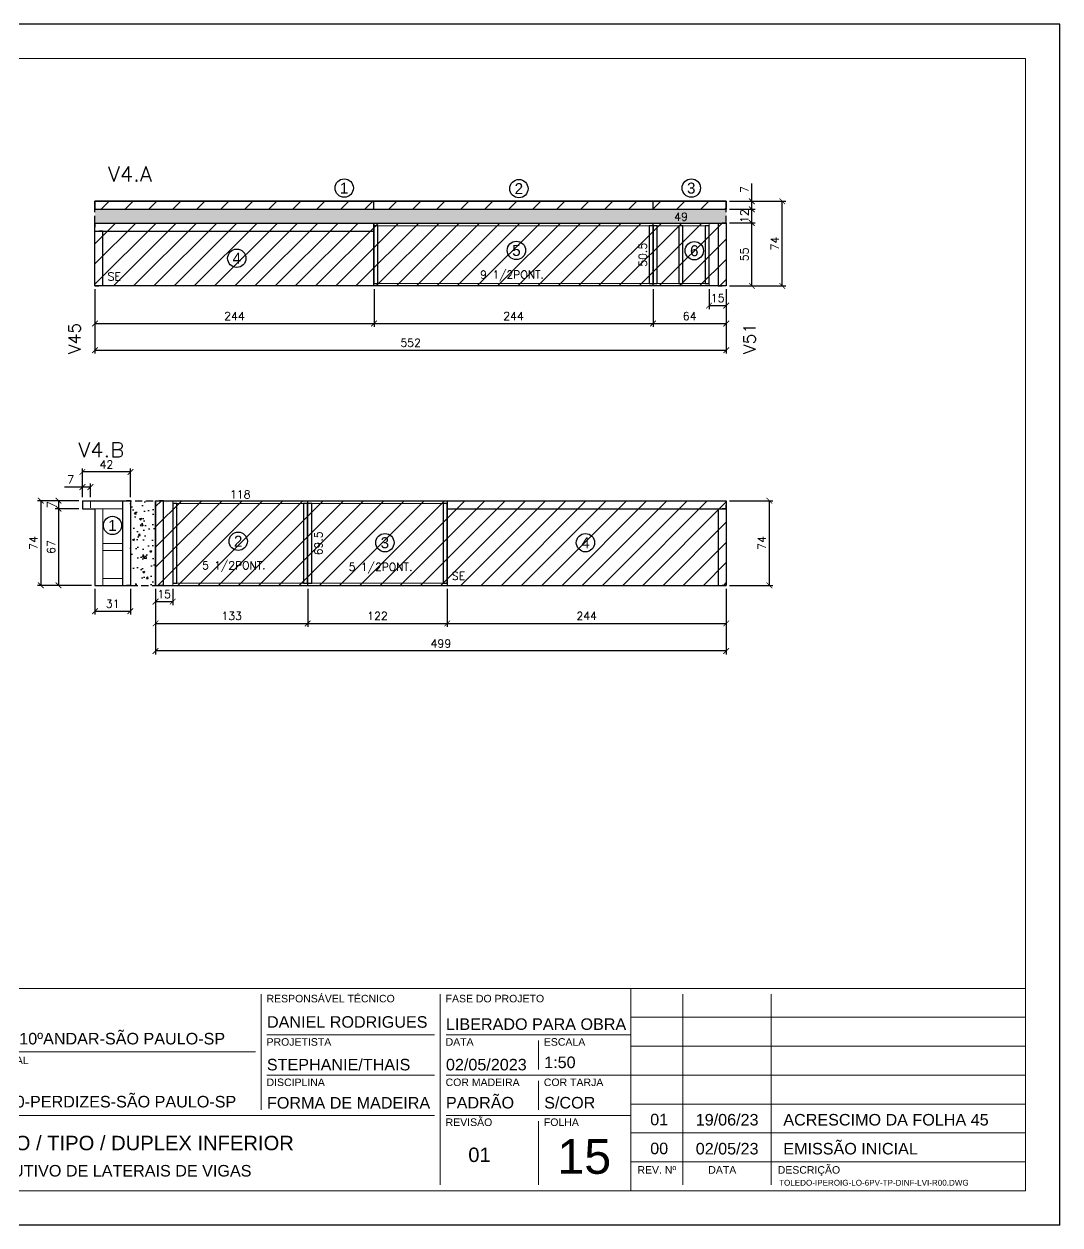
# Model space of a CAD drawing. Extents: x -23436 to 4767, y -4638 to 9755.
# Drawn here: x -15342 to -14436, y 5232 to 6282 of the extents above; entities that cross this region are included whole.
import ezdxf
from ezdxf.enums import TextEntityAlignment as Align

# ---------------------------------------------------------------- set-up
doc = ezdxf.new("R2010")
doc.units = 0
doc.header["$PDMODE"] = 2
doc.header["$PDSIZE"] = 10
doc.linetypes.add('HIDDEN', pattern=[9.525, 6.35, -3.175])
doc.layers.get('0').update_dxf_attribs({"lineweight": 13})
doc.layers.get('Defpoints').update_dxf_attribs({"lineweight": 13})
for name, color, linetype in [('Concreto', 250, 'HIDDEN'), ('Cota', 4, 'Continuous'), ('Cota Sarrafo', 180, 'Continuous'), ('MB Logo', 255, 'Continuous'), ('Painéis', 200, 'Continuous'), ('Reaproveitamento', 251, 'Continuous'), ('Romaneio', 10, 'Continuous'), ('Sarr 3.5x7', 81, 'Continuous'), ('Texto Qtd Sarr', 242, 'Continuous')]:
    doc.layers.add(name, color=color, linetype=linetype)
for name, color, linetype, lineweight in [('FOLHA MB', 7, 'Continuous', 13), ('N° Folha', 5, 'Continuous', 13), ('Sarr 2.2x7', 40, 'Continuous', 9), ('Texto Seção', 7, 'Continuous', 15)]:
    doc.layers.add(name, color=color, linetype=linetype, lineweight=lineweight)
doc.layers.add('Laje_Perimetro', color=7, linetype='Continuous', plot=False)
doc.styles.add('ARIAL', font='arial.ttf', dxfattribs={"oblique": 15, "height": 25})
doc.styles.add('MB_C01', font='arial.ttf', dxfattribs={"height": 1.3})
doc.styles.add('MB_C02', font='arial.ttf', dxfattribs={"height": 2})
doc.styles.add('MB_C03', font='arial.ttf', dxfattribs={"height": 2.5})
doc.styles.add('MB_C04', font='arial.ttf', dxfattribs={"height": 6})
doc.styles.add('REGUA-120', font='ROMANS.shx', dxfattribs={"height": 15})
doc.styles.add('ROMANS', font='romans.shx')
doc.dimstyles.new('Cota Paínel', dxfattribs={"dimtxt": 7, "dimasz": 5, "dimexe": 3, "dimexo": 3, "dimgap": 3, "dimtad": 1, "dimdec": 1, "dimzin": 12, "dimdsep": 46, "dimtxsty": 'ROMANS', "dimblk": 'ARCHTICK', "dimcen": 0, "dimclrd": 4, "dimclre": 4, "dimclrt": 1, "dimadec": 1, "dimazin": 3, "dimtfac": 1, "dimtdec": 1, "dimtmove": 0, "dimatfit": 3, "dimldrblk": 'OBLIQUE', "dimfxl": 1, "dimtolj": 1, "dimtzin": 12, "dimarcsym": 0})
doc.dimstyles.new('Cota Sarrafo Paínel', dxfattribs={"dimtxt": 7, "dimasz": 5, "dimexe": 1.25, "dimexo": 2.5, "dimgap": 2, "dimtad": 1, "dimdec": 1, "dimdsep": 46, "dimtxsty": 'ROMANS', "dimblk": 'OBLIQUE', "dimcen": 10, "dimdle": 1, "dimse1": 1, "dimse2": 1, "dimsd1": 1, "dimsd2": 1, "dimclrd": 256, "dimclre": 256, "dimclrt": 1, "dimadec": 0, "dimazin": 0, "dimtfac": 1, "dimtdec": 1, "dimtmove": 0, "dimatfit": 3, "dimldrblk": 'OBLIQUE', "dimfxl": 1, "dimlwd": -1, "dimlwe": -1, "dimarcsym": 0})
pattern_1 = [(50, (0, 2300), (17.931505, -1.568803), [1.875, -20.625]), (355, (0, 2300), (-3.468783, 18.804803), [1.5, -16.5]), (100.45144, (1.494, 2299.87), (14.462721, 17.236), [1.593505, -17.528553]), (46.1842, (0, 2305), (26.681033, -4.137982), [2.8125, -30.9375]), (96.63564, (2.223, 2304.655), (23.36655, 24.352965), [2.39026, -26.292844]), (351.18416, (0, 2305), (23.36655, 24.352965), [2.25, -24.75]), (21, (2.5, 2303.75), (14.922676, -10.065472), [1.875, -20.625]), (326, (2.5, 2303.75), (6.082883, 18.128751), [1.5, -16.5]), (71.45144, (3.744, 2302.911), (21.00556, 8.063279), [1.593505, -17.528553]), (37.5, (0, 2300), (0.3039964, 8.3223463), [0, -16.3, 0, -16.75, 0, -16.5625]), (7.5, (0, 2300), (6.5767384, 9.860293), [0, -9.55, 0, -15.925, 0, -6.3125]), (327.5, (-5.575, 2300), (13.345561, -0.5638718), [0, -6.25, 0, -19.5, 0, -25.875]), (317.5, (-8.075, 2300), (14.579654, 2.5026246), [0, -8.125, 0, -12.95, 0, -18.375])]
pattern_2 = [(45, (3170.02, 4600), (-8.838835, 8.838835), [])]

# ---------------------------------------------------------------- blocks, each defined once
blk = doc.blocks.new('A$C169d8357')
at = {"layer": 'FOLHA MB', "color": 1}
for p, q in [((1109.8, 356.7), (70, 356.7)), ((786.6, 351.7), (786.6, 250.7)), ((943.1, 351.7), (943.1, 185)), ((1109.8, 356.7), (1109.8, 179.9)), ((1455, 356.7), (1109.8, 356.7)), ((1155.3, 185), (1155.3, 351.7)), ((1232.6, 351.7), (1232.6, 185)), ((1455, 331.5), (1109.8, 331.5)), ((938.1, 316.3), (791.6, 316.3)), ((1109.8, 316.3), (948.2, 316.3)), ((1029, 311.3), (1029, 286)), ((1455, 306.2), (1109.8, 306.2)), ((781.5, 301.2), (450.7, 301.2)), ((938.1, 281), (791.6, 281)), ((1109.8, 281), (948.2, 281)), ((1029, 275.9), (1029, 250.7)), ((1455, 281), (1109.8, 281)), ((1455, 255.7), (1109.8, 255.7)), ((938.1, 245.6), (450.7, 245.6)), ((1109.8, 245.6), (948.2, 245.6)), ((1029, 240.6), (1029, 185)), ((1455, 230.4), (1109.8, 230.4)), ((1455, 205.2), (1109.8, 205.2))]:
    blk.add_line(p, q, dxfattribs=at)
for points in [[(0, 1199.9), (0, 149.9), (1485, 149.9), (1485, 1199.9)], [(70, 1169.9), (70, 179.9), (1455, 179.9), (1455, 1169.9)]]:
    blk.add_lwpolyline(points, close=True, dxfattribs=at)
at = {"layer": 'FOLHA MB', "color": 6}
for s, height, style, p in [('RESPONSÁVEL TÉCNICO', 6.566, 'MB_C01', (791.2, 344.6)), ('FASE DO PROJETO', 6.566, 'MB_C01', (947.8, 344.6)), ('R. HUNGRIA,620-10ºANDAR-SÃO PAULO-SP', 10.102, 'MB_C02', (459.7, 307.8)), ('PROJETISTA', 6.57, 'MB_C01', (791.2, 306.7)), ('DATA', 6.57, 'MB_C01', (947.8, 306.7)), ('ESCALA', 6.57, 'MB_C01', (1033.7, 306.7)), ('EMPREENDIMENTO E LOCAL', 6.566, 'MB_C01', (454.3, 290.6)), ('DISCIPLINA', 6.57, 'MB_C01', (791.2, 271.4)), ('COR MADEIRA', 6.566, 'MB_C01', (947.8, 271.4)), ('COR TARJA', 6.57, 'MB_C01', (1033.7, 271.4)), ('RUA IPEROIG,180-PERDIZES-SÃO PAULO-SP', 10.102, 'MB_C02', (459.7, 252.7)), ('REVISÃO', 6.57, 'MB_C01', (947.8, 236.5)), ('FOLHA', 6.57, 'MB_C01', (1033.7, 236.5)), ('PROJETO EXECUTIVO DE LATERAIS DE VIGAS', 10.102, 'MB_C02', (459.7, 192.3))]:
    blk.add_text(s, height=height, dxfattribs=dict(at, style=style)).set_placement(p)
at = {"layer": 'FOLHA MB', "color": 5}
for s, height, style, p in [('DANIEL RODRIGUES', 10.102, 'MB_C02', (791.6, 322.4)), ('LIBERADO PARA OBRA', 10.102, 'MB_C02', (948.1, 320.5)), ('STEPHANIE/THAIS', 10.102, 'MB_C02', (791.5, 285.1)), ('02/05/2023', 10.1, 'MB_C02', (948.1, 285.1)), ('1:50', 10.1, 'MB_C02', (1034, 287.1)), ('PADRÃO', 10.1, 'MB_C02', (948.1, 251.8)), ('FORMA DE MADEIRA', 10.102, 'MB_C02', (791.6, 251.7)), ('S/COR', 10.1, 'MB_C02', (1034, 251.8)), ('01', 10.1, 'MB_C02', (1126.7, 237.1)), ('19/06/23', 10.1, 'MB_C02', (1166.5, 236.9)), ('ACRESCIMO DA FOLHA 45', 10.102, 'MB_C02', (1243.1, 236.9)), ('6º PAVIMENTO / TIPO / DUPLEX INFERIOR', 12.628, 'MB_C03', (459.7, 215.3)), ('00', 10.1, 'MB_C02', (1126.7, 211.8)), ('02/05/23', 10.1, 'MB_C02', (1166.5, 211.6)), ('EMISSÃO INICIAL', 10.102, 'MB_C02', (1243.1, 211.6)), ('01', 12.63, 'MB_C03', (967.6, 205))]:
    blk.add_text(s, height=height, dxfattribs=dict(at, style=style)).set_placement(p)
at = {"layer": 'FOLHA MB', "color": 6, "style": 'MB_C01'}
for s, p in [('REV. Nº', (1132.5, 198.1)), ('DATA', (1189.7, 198.1)), ('DESCRIÇÃO', (1265.5, 198.1))]:
    blk.add_text(s, height=6.57, dxfattribs=at).set_placement(p, align=Align.MIDDLE_CENTER)
at = {"layer": 'FOLHA MB', "insert": (1239.4, 189.4), "char_height": 5.051, "width": 210.818, "attachment_point": 1, "style": 'MB_C04'}
blk.add_mtext('TOLEDO-IPEROIG-LO-6PV-TP-DINF-LVI-R00.DWG', dxfattribs=at)
blk = doc.blocks.new('_ArchTick')
at = {"color": 0, "linetype": 'ByBlock', "const_width": 0.15}
blk.add_lwpolyline([(-0.5, -0.5), (0.5, 0.5)], dxfattribs=at)
blk = doc.blocks.new('*D295')
at = {"layer": 'Cota', "color": 4, "lineweight": -2, "transparency": 16777216}
for p, q in [((-14705.8, 6127.3), (-14705.8, 6142.9)), ((-14725.2, 6127.3), (-14702.8, 6127.3)), ((-14705.8, 6120.3), (-14705.8, 6127.3)), ((-14725.2, 6120.3), (-14702.8, 6120.3))]:
    blk.add_line(p, q, dxfattribs=at)
at = {"layer": 'Defpoints', "color": 0, "transparency": 16777216}
for p in [(-14728.2, 6127.3), (-14705.8, 6127.3), (-14728.2, 6120.3)]:
    blk.add_point(p, dxfattribs=at)
at = {"layer": 'Cota', "color": 4, "lineweight": -2, "transparency": 16777216, "xscale": 5, "yscale": 5, "zscale": 5}
for p, rotation in [((-14705.8, 6127.3), 90), ((-14705.8, 6120.3), 270)]:
    blk.add_blockref('_ArchTick', p, dxfattribs=dict(at, rotation=rotation))
at = {"layer": 'Cota', "color": 1, "transparency": 16777216, "insert": (-14712.3, 6137.6), "char_height": 7, "attachment_point": 5, "rotation": 90, "style": 'ROMANS'}
blk.add_mtext('\\A1;7', dxfattribs=at)
blk = doc.blocks.new('_OBLIQUE')
at = {"color": 0, "linetype": 'ByBlock', "lineweight": -2}
for p, q in [((0, 0), (-1, 0)), ((-0.5, -0.5), (0.5, 0.5))]:
    blk.add_line(p, q, dxfattribs=at)
blk = doc.blocks.new('*D296')
at = {"layer": 'Cota', "color": 4, "lineweight": -2, "transparency": 16777216}
for p, q in [((-14725.2, 6120.3), (-14702.8, 6120.3)), ((-14705.8, 6108.3), (-14705.8, 6120.3)), ((-14725.2, 6108.3), (-14702.8, 6108.3))]:
    blk.add_line(p, q, dxfattribs=at)
at = {"layer": 'Defpoints', "color": 0, "transparency": 16777216}
for p in [(-14728.2, 6120.3), (-14705.8, 6120.3), (-14728.2, 6108.3)]:
    blk.add_point(p, dxfattribs=at)
at = {"layer": 'Cota', "color": 4, "lineweight": -2, "transparency": 16777216, "xscale": 5, "yscale": 5, "zscale": 5}
for p, rotation in [((-14705.8, 6120.3), 90), ((-14705.8, 6108.3), 270)]:
    blk.add_blockref('_ArchTick', p, dxfattribs=dict(at, rotation=rotation))
at = {"layer": 'Cota', "color": 1, "transparency": 16777216, "insert": (-14712.3, 6114.3), "char_height": 7, "attachment_point": 5, "rotation": 90, "style": 'ROMANS'}
blk.add_mtext('\\A1;12', dxfattribs=at)
blk = doc.blocks.new('*D297')
at = {"layer": 'Cota', "color": 4, "lineweight": -2, "transparency": 16777216}
for p, q in [((-14725.2, 6108.3), (-14702.8, 6108.3)), ((-14705.8, 6053.3), (-14705.8, 6108.3)), ((-14725.2, 6053.3), (-14702.8, 6053.3))]:
    blk.add_line(p, q, dxfattribs=at)
at = {"layer": 'Defpoints', "color": 0, "transparency": 16777216}
for p in [(-14728.2, 6108.3), (-14705.8, 6108.3), (-14728.2, 6053.3)]:
    blk.add_point(p, dxfattribs=at)
at = {"layer": 'Cota', "color": 4, "lineweight": -2, "transparency": 16777216, "xscale": 5, "yscale": 5, "zscale": 5}
for p, rotation in [((-14705.8, 6108.3), 90), ((-14705.8, 6053.3), 270)]:
    blk.add_blockref('_ArchTick', p, dxfattribs=dict(at, rotation=rotation))
at = {"layer": 'Cota', "color": 1, "transparency": 16777216, "insert": (-14712.3, 6080.8), "char_height": 7, "attachment_point": 5, "rotation": 90, "style": 'ROMANS'}
blk.add_mtext('\\A1;55', dxfattribs=at)
blk = doc.blocks.new('*D298')
at = {"layer": 'Cota', "color": 4, "lineweight": -2, "transparency": 16777216}
for p, q in [((-14725.2, 6127.3), (-14676.2, 6127.3)), ((-14679.2, 6053.3), (-14679.2, 6127.3)), ((-14725.2, 6053.3), (-14676.2, 6053.3))]:
    blk.add_line(p, q, dxfattribs=at)
at = {"layer": 'Defpoints', "color": 0, "transparency": 16777216}
for p in [(-14728.2, 6127.3), (-14679.2, 6127.3), (-14728.2, 6053.3)]:
    blk.add_point(p, dxfattribs=at)
at = {"layer": 'Cota', "color": 4, "lineweight": -2, "transparency": 16777216, "xscale": 5, "yscale": 5, "zscale": 5}
for p, rotation in [((-14679.2, 6127.3), 90), ((-14679.2, 6053.3), 270)]:
    blk.add_blockref('_ArchTick', p, dxfattribs=dict(at, rotation=rotation))
at = {"layer": 'Cota', "color": 1, "transparency": 16777216, "insert": (-14685.7, 6090.3), "char_height": 7, "attachment_point": 5, "rotation": 90, "style": 'ROMANS'}
blk.add_mtext('\\A1;74', dxfattribs=at)
blk = doc.blocks.new('*D299')
at = {"layer": 'Cota', "color": 4, "lineweight": -2, "transparency": 16777216}
for p, q in [((-15280.2, 6050.3), (-15280.2, 6017.4)), ((-15036.2, 6050.3), (-15036.2, 6017.4)), ((-15280.2, 6020.4), (-15036.2, 6020.4))]:
    blk.add_line(p, q, dxfattribs=at)
at = {"layer": 'Defpoints', "color": 0, "transparency": 16777216}
for p in [(-15280.2, 6053.3), (-15036.2, 6053.3), (-15036.2, 6020.4)]:
    blk.add_point(p, dxfattribs=at)
at = {"layer": 'Cota', "color": 4, "lineweight": -2, "transparency": 16777216, "xscale": 5, "yscale": 5, "zscale": 5, "rotation": 180}
blk.add_blockref('_ArchTick', (-15280.2, 6020.4), dxfattribs=at)
at = {"layer": 'Cota', "color": 4, "lineweight": -2, "transparency": 16777216, "xscale": 5, "yscale": 5, "zscale": 5}
blk.add_blockref('_ArchTick', (-15036.2, 6020.4), dxfattribs=at)
at = {"layer": 'Cota', "color": 1, "transparency": 16777216, "insert": (-15158.2, 6026.9), "char_height": 7, "attachment_point": 5, "style": 'ROMANS'}
blk.add_mtext('\\A1;244', dxfattribs=at)
blk = doc.blocks.new('*D300')
at = {"layer": 'Cota', "color": 4, "lineweight": -2, "transparency": 16777216}
for p, q in [((-15036.2, 6050.3), (-15036.2, 6017.4)), ((-14792.2, 6050.3), (-14792.2, 6017.4)), ((-15036.2, 6020.4), (-14792.2, 6020.4))]:
    blk.add_line(p, q, dxfattribs=at)
at = {"layer": 'Defpoints', "color": 0, "transparency": 16777216}
for p in [(-15036.2, 6053.3), (-14792.2, 6053.3), (-14792.2, 6020.4)]:
    blk.add_point(p, dxfattribs=at)
at = {"layer": 'Cota', "color": 4, "lineweight": -2, "transparency": 16777216, "xscale": 5, "yscale": 5, "zscale": 5, "rotation": 180}
blk.add_blockref('_ArchTick', (-15036.2, 6020.4), dxfattribs=at)
at = {"layer": 'Cota', "color": 4, "lineweight": -2, "transparency": 16777216, "xscale": 5, "yscale": 5, "zscale": 5}
blk.add_blockref('_ArchTick', (-14792.2, 6020.4), dxfattribs=at)
at = {"layer": 'Cota', "color": 1, "transparency": 16777216, "insert": (-14914.2, 6026.9), "char_height": 7, "attachment_point": 5, "style": 'ROMANS'}
blk.add_mtext('\\A1;244', dxfattribs=at)
blk = doc.blocks.new('*D301')
at = {"layer": 'Cota', "color": 4, "lineweight": -2, "transparency": 16777216}
for p, q in [((-14792.2, 6050.3), (-14792.2, 6017.4)), ((-14728.2, 6050.3), (-14728.2, 6017.4)), ((-14792.2, 6020.4), (-14728.2, 6020.4))]:
    blk.add_line(p, q, dxfattribs=at)
at = {"layer": 'Defpoints', "color": 0, "transparency": 16777216}
for p in [(-14792.2, 6053.3), (-14728.2, 6053.3), (-14728.2, 6020.4)]:
    blk.add_point(p, dxfattribs=at)
at = {"layer": 'Cota', "color": 4, "lineweight": -2, "transparency": 16777216, "xscale": 5, "yscale": 5, "zscale": 5, "rotation": 180}
blk.add_blockref('_ArchTick', (-14792.2, 6020.4), dxfattribs=at)
at = {"layer": 'Cota', "color": 4, "lineweight": -2, "transparency": 16777216, "xscale": 5, "yscale": 5, "zscale": 5}
blk.add_blockref('_ArchTick', (-14728.2, 6020.4), dxfattribs=at)
at = {"layer": 'Cota', "color": 1, "transparency": 16777216, "insert": (-14760.2, 6026.9), "char_height": 7, "attachment_point": 5, "style": 'ROMANS'}
blk.add_mtext('\\A1;64', dxfattribs=at)
blk = doc.blocks.new('*D302')
at = {"layer": 'Cota', "color": 4, "lineweight": -2, "transparency": 16777216}
for p, q in [((-15280.2, 6050.3), (-15280.2, 5994.1)), ((-14728.2, 6050.3), (-14728.2, 5994.1)), ((-15280.2, 5997.1), (-14728.2, 5997.1))]:
    blk.add_line(p, q, dxfattribs=at)
at = {"layer": 'Defpoints', "color": 0, "transparency": 16777216}
for p in [(-15280.2, 6053.3), (-14728.2, 6053.3), (-14728.2, 5997.1)]:
    blk.add_point(p, dxfattribs=at)
at = {"layer": 'Cota', "color": 4, "lineweight": -2, "transparency": 16777216, "xscale": 5, "yscale": 5, "zscale": 5, "rotation": 180}
blk.add_blockref('_ArchTick', (-15280.2, 5997.1), dxfattribs=at)
at = {"layer": 'Cota', "color": 4, "lineweight": -2, "transparency": 16777216, "xscale": 5, "yscale": 5, "zscale": 5}
blk.add_blockref('_ArchTick', (-14728.2, 5997.1), dxfattribs=at)
at = {"layer": 'Cota', "color": 1, "transparency": 16777216, "insert": (-15004.2, 6003.6), "char_height": 7, "attachment_point": 5, "style": 'ROMANS'}
blk.add_mtext('\\A1;552', dxfattribs=at)
blk = doc.blocks.new('*D303')
at = {"layer": 'Cota', "color": 4, "lineweight": -2, "transparency": 16777216}
for p, q in [((-15227.2, 5788.5), (-15227.2, 5755.2)), ((-15094.2, 5788.5), (-15094.2, 5755.2)), ((-15227.2, 5758.2), (-15094.2, 5758.2))]:
    blk.add_line(p, q, dxfattribs=at)
at = {"layer": 'Defpoints', "color": 0, "transparency": 16777216}
for p in [(-15227.2, 5791.5), (-15094.2, 5791.5), (-15094.2, 5758.2)]:
    blk.add_point(p, dxfattribs=at)
at = {"layer": 'Cota', "color": 4, "lineweight": -2, "transparency": 16777216, "xscale": 5, "yscale": 5, "zscale": 5, "rotation": 180}
blk.add_blockref('_ArchTick', (-15227.2, 5758.2), dxfattribs=at)
at = {"layer": 'Cota', "color": 4, "lineweight": -2, "transparency": 16777216, "xscale": 5, "yscale": 5, "zscale": 5}
blk.add_blockref('_ArchTick', (-15094.2, 5758.2), dxfattribs=at)
at = {"layer": 'Cota', "color": 1, "transparency": 16777216, "insert": (-15160.7, 5764.7), "char_height": 7, "attachment_point": 5, "style": 'ROMANS'}
blk.add_mtext('\\A1;133', dxfattribs=at)
blk = doc.blocks.new('*D304')
at = {"layer": 'Cota', "color": 4, "lineweight": -2, "transparency": 16777216}
for p, q in [((-14972.2, 5788.5), (-14972.2, 5755.2)), ((-14728.2, 5788.5), (-14728.2, 5755.2)), ((-14972.2, 5758.2), (-14728.2, 5758.2))]:
    blk.add_line(p, q, dxfattribs=at)
at = {"layer": 'Defpoints', "color": 0, "transparency": 16777216}
for p in [(-14972.2, 5791.5), (-14728.2, 5791.5), (-14728.2, 5758.2)]:
    blk.add_point(p, dxfattribs=at)
at = {"layer": 'Cota', "color": 4, "lineweight": -2, "transparency": 16777216, "xscale": 5, "yscale": 5, "zscale": 5, "rotation": 180}
blk.add_blockref('_ArchTick', (-14972.2, 5758.2), dxfattribs=at)
at = {"layer": 'Cota', "color": 4, "lineweight": -2, "transparency": 16777216, "xscale": 5, "yscale": 5, "zscale": 5}
blk.add_blockref('_ArchTick', (-14728.2, 5758.2), dxfattribs=at)
at = {"layer": 'Cota', "color": 1, "transparency": 16777216, "insert": (-14850.2, 5764.7), "char_height": 7, "attachment_point": 5, "style": 'ROMANS'}
blk.add_mtext('\\A1;244', dxfattribs=at)
blk = doc.blocks.new('*D305')
at = {"layer": 'Cota', "color": 4, "lineweight": -2, "transparency": 16777216}
for p, q in [((-15280.2, 5788.5), (-15280.2, 5765.9)), ((-15249.2, 5788.5), (-15249.2, 5765.9)), ((-15280.2, 5768.9), (-15249.2, 5768.9))]:
    blk.add_line(p, q, dxfattribs=at)
at = {"layer": 'Defpoints', "color": 0, "transparency": 16777216}
for p in [(-15280.2, 5791.5), (-15249.2, 5791.5), (-15249.2, 5768.9)]:
    blk.add_point(p, dxfattribs=at)
at = {"layer": 'Cota', "color": 4, "lineweight": -2, "transparency": 16777216, "xscale": 5, "yscale": 5, "zscale": 5, "rotation": 180}
blk.add_blockref('_ArchTick', (-15280.2, 5768.9), dxfattribs=at)
at = {"layer": 'Cota', "color": 4, "lineweight": -2, "transparency": 16777216, "xscale": 5, "yscale": 5, "zscale": 5}
blk.add_blockref('_ArchTick', (-15249.2, 5768.9), dxfattribs=at)
at = {"layer": 'Cota', "color": 1, "transparency": 16777216, "insert": (-15264.7, 5775.4), "char_height": 7, "attachment_point": 5, "style": 'ROMANS'}
blk.add_mtext('\\A1;31', dxfattribs=at)
blk = doc.blocks.new('*D306')
at = {"layer": 'Cota', "color": 4, "lineweight": -2, "transparency": 16777216}
for p, q in [((-14725.2, 5865.5), (-14687.5, 5865.5)), ((-14690.5, 5791.5), (-14690.5, 5865.5)), ((-14725.2, 5791.5), (-14687.5, 5791.5))]:
    blk.add_line(p, q, dxfattribs=at)
at = {"layer": 'Defpoints', "color": 0, "transparency": 16777216}
for p in [(-14728.2, 5865.5), (-14690.5, 5865.5), (-14728.2, 5791.5)]:
    blk.add_point(p, dxfattribs=at)
at = {"layer": 'Cota', "color": 4, "lineweight": -2, "transparency": 16777216, "xscale": 5, "yscale": 5, "zscale": 5}
for p, rotation in [((-14690.5, 5865.5), 90), ((-14690.5, 5791.5), 270)]:
    blk.add_blockref('_ArchTick', p, dxfattribs=dict(at, rotation=rotation))
at = {"layer": 'Cota', "color": 1, "transparency": 16777216, "insert": (-14697, 5828.5), "char_height": 7, "attachment_point": 5, "rotation": 90, "style": 'ROMANS'}
blk.add_mtext('\\A1;74', dxfattribs=at)
blk = doc.blocks.new('*D307')
at = {"layer": 'Cota', "color": 4, "lineweight": -2, "transparency": 16777216}
for p, q in [((-15294.2, 5865.5), (-15330.5, 5865.5)), ((-15327.5, 5865.5), (-15327.5, 5791.5)), ((-15283.2, 5791.5), (-15330.5, 5791.5))]:
    blk.add_line(p, q, dxfattribs=at)
at = {"layer": 'Defpoints', "color": 0, "transparency": 16777216}
for p in [(-15291.2, 5865.5), (-15327.5, 5791.5), (-15280.2, 5791.5)]:
    blk.add_point(p, dxfattribs=at)
at = {"layer": 'Cota', "color": 4, "lineweight": -2, "transparency": 16777216, "xscale": 5, "yscale": 5, "zscale": 5}
for p, rotation in [((-15327.5, 5865.5), 90), ((-15327.5, 5791.5), 270)]:
    blk.add_blockref('_ArchTick', p, dxfattribs=dict(at, rotation=rotation))
at = {"layer": 'Cota', "color": 1, "transparency": 16777216, "insert": (-15334, 5828.5), "char_height": 7, "attachment_point": 5, "rotation": 90, "style": 'ROMANS'}
blk.add_mtext('\\A1;74', dxfattribs=at)
blk = doc.blocks.new('*D308')
at = {"layer": 'Cota', "color": 4, "lineweight": -2, "transparency": 16777216}
for p, q in [((-15094.2, 5788.5), (-15094.2, 5755.2)), ((-14972.2, 5788.5), (-14972.2, 5755.2)), ((-15094.2, 5758.2), (-14972.2, 5758.2))]:
    blk.add_line(p, q, dxfattribs=at)
at = {"layer": 'Defpoints', "color": 0, "transparency": 16777216}
for p in [(-15094.2, 5791.5), (-14972.2, 5791.5), (-14972.2, 5758.2)]:
    blk.add_point(p, dxfattribs=at)
at = {"layer": 'Cota', "color": 4, "lineweight": -2, "transparency": 16777216, "xscale": 5, "yscale": 5, "zscale": 5, "rotation": 180}
blk.add_blockref('_ArchTick', (-15094.2, 5758.2), dxfattribs=at)
at = {"layer": 'Cota', "color": 4, "lineweight": -2, "transparency": 16777216, "xscale": 5, "yscale": 5, "zscale": 5}
blk.add_blockref('_ArchTick', (-14972.2, 5758.2), dxfattribs=at)
at = {"layer": 'Cota', "color": 1, "transparency": 16777216, "insert": (-15033.2, 5764.7), "char_height": 7, "attachment_point": 5, "style": 'ROMANS'}
blk.add_mtext('\\A1;122', dxfattribs=at)
blk = doc.blocks.new('*D309')
at = {"layer": 'Cota', "color": 4, "lineweight": -2, "transparency": 16777216}
for p, q in [((-15227.2, 5788.5), (-15227.2, 5731.1)), ((-14728.2, 5788.5), (-14728.2, 5731.1)), ((-14728.2, 5734.1), (-15227.2, 5734.1))]:
    blk.add_line(p, q, dxfattribs=at)
at = {"layer": 'Defpoints', "color": 0, "transparency": 16777216}
for p in [(-15227.2, 5791.5), (-14728.2, 5791.5), (-15227.2, 5734.1)]:
    blk.add_point(p, dxfattribs=at)
at = {"layer": 'Cota', "color": 4, "lineweight": -2, "transparency": 16777216, "xscale": 5, "yscale": 5, "zscale": 5, "rotation": 180}
blk.add_blockref('_ArchTick', (-15227.2, 5734.1), dxfattribs=at)
at = {"layer": 'Cota', "color": 4, "lineweight": -2, "transparency": 16777216, "xscale": 5, "yscale": 5, "zscale": 5}
blk.add_blockref('_ArchTick', (-14728.2, 5734.1), dxfattribs=at)
at = {"layer": 'Cota', "color": 1, "transparency": 16777216, "insert": (-14977.7, 5740.6), "char_height": 7, "attachment_point": 5, "style": 'ROMANS'}
blk.add_mtext('\\A1;499', dxfattribs=at)
blk = doc.blocks.new('*D310')
at = {"layer": 'Cota', "color": 4, "lineweight": -2, "transparency": 16777216}
for p, q in [((-14743.2, 6050.3), (-14743.2, 6033.1)), ((-14728.2, 6050.3), (-14728.2, 6033.1)), ((-14743.2, 6036.1), (-14728.2, 6036.1))]:
    blk.add_line(p, q, dxfattribs=at)
at = {"layer": 'Defpoints', "color": 0, "transparency": 16777216}
for p in [(-14743.2, 6053.3), (-14728.2, 6053.3), (-14728.2, 6036.1)]:
    blk.add_point(p, dxfattribs=at)
at = {"layer": 'Cota', "color": 4, "lineweight": -2, "transparency": 16777216, "xscale": 5, "yscale": 5, "zscale": 5, "rotation": 180}
blk.add_blockref('_ArchTick', (-14743.2, 6036.1), dxfattribs=at)
at = {"layer": 'Cota', "color": 4, "lineweight": -2, "transparency": 16777216, "xscale": 5, "yscale": 5, "zscale": 5}
blk.add_blockref('_ArchTick', (-14728.2, 6036.1), dxfattribs=at)
at = {"layer": 'Cota', "color": 1, "transparency": 16777216, "insert": (-14735.7, 6042.6), "char_height": 7, "attachment_point": 5, "style": 'ROMANS'}
blk.add_mtext('\\A1;15', dxfattribs=at)
blk = doc.blocks.new('*D311')
at = {"layer": 'Defpoints', "color": 0, "transparency": 16777216}
for p in [(-14801.5, 6105.8), (-14801.5, 6055.3), (-14795.7, 6055.3)]:
    blk.add_point(p, dxfattribs=at)
at = {"layer": 'Cota Sarrafo', "color": 1, "transparency": 16777216, "insert": (-14801.2, 6080.5), "char_height": 7, "attachment_point": 5, "rotation": 90, "style": 'ROMANS'}
blk.add_mtext('50.5', dxfattribs=at)
blk = doc.blocks.new('*D312')
at = {"layer": 'Defpoints', "color": 0, "transparency": 16777216}
for p in [(-14792.2, 6108.3), (-14743.2, 6108.3), (-14743.2, 6107)]:
    blk.add_point(p, dxfattribs=at)
at = {"layer": 'Cota Sarrafo', "color": 1, "transparency": 16777216, "insert": (-14767.7, 6113.8), "char_height": 7, "attachment_point": 5, "style": 'ROMANS'}
blk.add_mtext('49', dxfattribs=at)
blk = doc.blocks.new('*D313')
at = {"layer": 'Cota', "color": 4, "lineweight": -2, "transparency": 16777216}
for p, q in [((-15227.2, 5788.5), (-15227.2, 5774.3)), ((-15212.2, 5788.5), (-15212.2, 5774.3)), ((-15227.2, 5777.3), (-15212.2, 5777.3))]:
    blk.add_line(p, q, dxfattribs=at)
at = {"layer": 'Defpoints', "color": 0, "transparency": 16777216}
for p in [(-15227.2, 5791.5), (-15212.2, 5791.5), (-15212.2, 5777.3)]:
    blk.add_point(p, dxfattribs=at)
at = {"layer": 'Cota', "color": 4, "lineweight": -2, "transparency": 16777216, "xscale": 5, "yscale": 5, "zscale": 5, "rotation": 180}
blk.add_blockref('_ArchTick', (-15227.2, 5777.3), dxfattribs=at)
at = {"layer": 'Cota', "color": 4, "lineweight": -2, "transparency": 16777216, "xscale": 5, "yscale": 5, "zscale": 5}
blk.add_blockref('_ArchTick', (-15212.2, 5777.3), dxfattribs=at)
at = {"layer": 'Cota', "color": 1, "transparency": 16777216, "insert": (-15219.7, 5783.8), "char_height": 7, "attachment_point": 5, "style": 'ROMANS'}
blk.add_mtext('\\A1;15', dxfattribs=at)
blk = doc.blocks.new('*D314')
at = {"layer": 'Defpoints', "color": 0, "transparency": 16777216}
for p in [(-15212.2, 5865.5), (-15094.2, 5865.5), (-15094.2, 5865.5)]:
    blk.add_point(p, dxfattribs=at)
at = {"layer": 'Cota Sarrafo', "color": 1, "transparency": 16777216, "insert": (-15153.2, 5871), "char_height": 7, "attachment_point": 5, "style": 'ROMANS'}
blk.add_mtext('118', dxfattribs=at)
blk = doc.blocks.new('*D315')
at = {"layer": 'Defpoints', "color": 0, "transparency": 16777216}
for p in [(-15079.3, 5863), (-15079.3, 5863), (-15079.3, 5793.5)]:
    blk.add_point(p, dxfattribs=at)
at = {"layer": 'Cota Sarrafo', "color": 1, "transparency": 16777216, "insert": (-15084.8, 5828.2), "char_height": 7, "attachment_point": 5, "rotation": 90, "style": 'ROMANS'}
blk.add_mtext('69.5', dxfattribs=at)
blk = doc.blocks.new('*D316')
at = {"layer": 'Cota', "color": 4, "lineweight": -2, "transparency": 16777216}
for p, q in [((-15291.2, 5868.5), (-15291.2, 5893.6)), ((-15249.2, 5890.6), (-15291.2, 5890.6)), ((-15249.2, 5868.5), (-15249.2, 5893.6))]:
    blk.add_line(p, q, dxfattribs=at)
at = {"layer": 'Defpoints', "color": 0, "transparency": 16777216}
for p in [(-15291.2, 5890.6), (-15291.2, 5865.5), (-15249.2, 5865.5)]:
    blk.add_point(p, dxfattribs=at)
at = {"layer": 'Cota', "color": 4, "lineweight": -2, "transparency": 16777216, "xscale": 5, "yscale": 5, "zscale": 5, "rotation": 180}
blk.add_blockref('_ArchTick', (-15291.2, 5890.6), dxfattribs=at)
at = {"layer": 'Cota', "color": 4, "lineweight": -2, "transparency": 16777216, "xscale": 5, "yscale": 5, "zscale": 5}
blk.add_blockref('_ArchTick', (-15249.2, 5890.6), dxfattribs=at)
at = {"layer": 'Cota', "color": 1, "transparency": 16777216, "insert": (-15270.2, 5897.1), "char_height": 7, "attachment_point": 5, "style": 'ROMANS'}
blk.add_mtext('\\A1;42', dxfattribs=at)
blk = doc.blocks.new('*D317')
at = {"layer": 'Cota', "color": 4, "lineweight": -2, "transparency": 16777216}
for p, q in [((-15291.2, 5868.5), (-15291.2, 5880.4)), ((-15284.2, 5868.5), (-15284.2, 5880.4)), ((-15291.2, 5877.4), (-15306.9, 5877.4)), ((-15284.2, 5877.4), (-15291.2, 5877.4))]:
    blk.add_line(p, q, dxfattribs=at)
at = {"layer": 'Defpoints', "color": 0, "transparency": 16777216}
for p in [(-15291.2, 5877.4), (-15291.2, 5865.5), (-15284.2, 5865.5)]:
    blk.add_point(p, dxfattribs=at)
at = {"layer": 'Cota', "color": 4, "lineweight": -2, "transparency": 16777216, "xscale": 5, "yscale": 5, "zscale": 5, "rotation": 180}
blk.add_blockref('_ArchTick', (-15291.2, 5877.4), dxfattribs=at)
at = {"layer": 'Cota', "color": 4, "lineweight": -2, "transparency": 16777216, "xscale": 5, "yscale": 5, "zscale": 5}
blk.add_blockref('_ArchTick', (-15284.2, 5877.4), dxfattribs=at)
at = {"layer": 'Cota', "color": 1, "transparency": 16777216, "insert": (-15301.5, 5883.9), "char_height": 7, "attachment_point": 5, "style": 'ROMANS'}
blk.add_mtext('\\A1;7', dxfattribs=at)
blk = doc.blocks.new('*D318')
at = {"layer": 'Cota', "color": 4, "lineweight": -2, "transparency": 16777216}
for p, q in [((-15294.2, 5865.5), (-15315.1, 5865.5)), ((-15312.1, 5865.5), (-15312.1, 5858.5)), ((-15294.2, 5858.5), (-15315.1, 5858.5))]:
    blk.add_line(p, q, dxfattribs=at)
at = {"layer": 'Defpoints', "color": 0, "transparency": 16777216}
for p in [(-15291.2, 5865.5), (-15312.1, 5858.5), (-15291.2, 5858.5)]:
    blk.add_point(p, dxfattribs=at)
at = {"layer": 'Cota', "color": 4, "lineweight": -2, "transparency": 16777216, "xscale": 5, "yscale": 5, "zscale": 5}
for p, rotation in [((-15312.1, 5865.5), 90), ((-15312.1, 5858.5), 270)]:
    blk.add_blockref('_ArchTick', p, dxfattribs=dict(at, rotation=rotation))
at = {"layer": 'Cota', "color": 1, "transparency": 16777216, "insert": (-15318.6, 5862), "char_height": 7, "attachment_point": 5, "rotation": 90, "style": 'ROMANS'}
blk.add_mtext('\\A1;7', dxfattribs=at)
blk = doc.blocks.new('*D321')
at = {"layer": 'Cota', "color": 4, "lineweight": -2, "transparency": 16777216}
for p, q in [((-15294.2, 5858.5), (-15315.1, 5858.5)), ((-15312.1, 5858.5), (-15312.1, 5791.5)), ((-15294.2, 5791.5), (-15315.1, 5791.5))]:
    blk.add_line(p, q, dxfattribs=at)
at = {"layer": 'Defpoints', "color": 0, "transparency": 16777216}
for p in [(-15291.2, 5858.5), (-15312.1, 5791.5), (-15291.2, 5791.5)]:
    blk.add_point(p, dxfattribs=at)
at = {"layer": 'Cota', "color": 4, "lineweight": -2, "transparency": 16777216, "xscale": 5, "yscale": 5, "zscale": 5}
for p, rotation in [((-15312.1, 5858.5), 90), ((-15312.1, 5791.5), 270)]:
    blk.add_blockref('_ArchTick', p, dxfattribs=dict(at, rotation=rotation))
at = {"layer": 'Cota', "color": 1, "transparency": 16777216, "insert": (-15318.6, 5825), "char_height": 7, "attachment_point": 5, "rotation": 90, "style": 'ROMANS'}
blk.add_mtext('\\A1;67', dxfattribs=at)

msp = doc.modelspace()

# ---------------------------------------------------------------- hatches: boundary and pattern name
at = {"layer": 'Concreto'}
h = msp.add_hatch(dxfattribs=at)
h.set_pattern_fill('AR-CONC', color=256, scale=2.5)
h.set_pattern_definition(pattern_1)
h.paths.add_polyline_path([(-14728.21, 6120.26), (-15280.21, 6120.26), (-15280.21, 6108.26), (-15049.21, 6108.26), (-14728.21, 6108.26)])
h = msp.add_hatch(dxfattribs=at)
h.set_pattern_fill('AR-CONC', color=256, scale=2.5)
h.set_pattern_definition(pattern_1)
h.paths.add_polyline_path([(-15227.21, 5865.49), (-15249.21, 5865.49), (-15249.21, 5791.49), (-15227.21, 5791.49)])
at = {"layer": 'Reaproveitamento'}
h = msp.add_hatch(dxfattribs=at)
h.set_pattern_fill('ANSI31', color=256, scale=118.656251, style=0)
h.set_pattern_definition([(45, (0, 0), (-10.48783, 10.48783), [])])
h.paths.add_polyline_path([(-15280.21, 6120.26), (-14728.21, 6120.26), (-14728.21, 6127.26), (-15280.21, 6127.26)])
h = msp.add_hatch(dxfattribs=at)
h.set_pattern_fill('ANSI31', color=256, scale=100)
h.set_pattern_definition(pattern_2)
h.paths.add_polyline_path([(-15280.21, 6053.26), (-14728.21, 6053.26), (-14728.21, 6108.26), (-15280.21, 6108.26)])
h = msp.add_hatch(dxfattribs=at)
h.set_pattern_fill('ANSI31', color=256, scale=100)
h.set_pattern_definition(pattern_2)
h.paths.add_polyline_path([(-15227.21, 5791.49), (-14728.21, 5791.49), (-14728.21, 5865.49), (-15227.21, 5865.49)])

# ---------------------------------------------------------------- linework, layer by layer
at = {"layer": 'Concreto'}
for p, q in [((-15280.21, 6108.26), (-15280.21, 6120.26)), ((-14728.21, 6108.26), (-14728.21, 6120.26)), ((-15264.21, 5865.49), (-15227.21, 5865.49)), ((-15249.21, 5791.49), (-15227.21, 5791.49))]:
    msp.add_line(p, q, dxfattribs=at)
at = {"layer": 'Cota', "color": 50}
for p, q in [((-15280.21, 6127.26), (-15280.21, 6123.76)), ((-15280.21, 6127.26), (-14728.21, 6127.26)), ((-15280.21, 6120.26), (-15280.21, 6123.76)), ((-14728.21, 6127.26), (-14728.21, 6123.76)), ((-14728.21, 6120.26), (-14728.21, 6123.76)), ((-15280.21, 6120.26), (-14728.21, 6120.26)), ((-15280.21, 6108.26), (-15280.21, 6104.76)), ((-15280.21, 6108.26), (-15036.21, 6108.26)), ((-15280.21, 6101.26), (-15280.21, 6104.76)), ((-15280.21, 6101.26), (-15036.21, 6101.26)), ((-15280.21, 6053.26), (-15280.21, 6101.26)), ((-15280.21, 6101.26), (-15276.71, 6101.26)), ((-15273.21, 6101.26), (-15276.71, 6101.26)), ((-15273.21, 6053.26), (-15273.21, 6101.26)), ((-15036.21, 6108.26), (-15036.21, 6104.76)), ((-15036.21, 6101.26), (-15036.21, 6104.76)), ((-14735.21, 6108.26), (-14731.71, 6108.26)), ((-14735.21, 6108.26), (-14735.21, 6053.26)), ((-14728.21, 6108.26), (-14731.71, 6108.26)), ((-14728.21, 6108.26), (-14728.21, 6053.26)), ((-15280.21, 6053.26), (-15276.71, 6053.26)), ((-15273.21, 6053.26), (-15276.71, 6053.26)), ((-14735.21, 6053.26), (-14731.71, 6053.26)), ((-14728.21, 6053.26), (-14731.71, 6053.26)), ((-15256.21, 5865.49), (-15252.71, 5865.49)), ((-15256.21, 5865.49), (-15256.21, 5791.49)), ((-15249.21, 5865.49), (-15252.71, 5865.49)), ((-15249.21, 5865.49), (-15249.21, 5791.49)), ((-15227.21, 5791.49), (-15227.21, 5865.49)), ((-15227.21, 5865.49), (-15223.71, 5865.49)), ((-15220.21, 5865.49), (-15223.71, 5865.49)), ((-15220.21, 5791.49), (-15220.21, 5865.49)), ((-14972.21, 5865.49), (-14972.21, 5861.99)), ((-14972.21, 5865.49), (-14728.21, 5865.49)), ((-14972.21, 5858.49), (-14972.21, 5861.99)), ((-14728.21, 5865.49), (-14728.21, 5861.99)), ((-14728.21, 5858.49), (-14728.21, 5861.99)), ((-14972.21, 5858.49), (-14728.21, 5858.49)), ((-14735.21, 5858.49), (-14731.71, 5858.49)), ((-14735.21, 5858.49), (-14735.21, 5791.49)), ((-14728.21, 5858.49), (-14731.71, 5858.49)), ((-14728.21, 5858.49), (-14728.21, 5791.49)), ((-15256.21, 5791.49), (-15252.71, 5791.49)), ((-15249.21, 5791.49), (-15252.71, 5791.49)), ((-15227.21, 5791.49), (-15223.71, 5791.49)), ((-15220.21, 5791.49), (-15223.71, 5791.49)), ((-14735.21, 5791.49), (-14731.71, 5791.49)), ((-14728.21, 5791.49), (-14731.71, 5791.49))]:
    msp.add_line(p, q, dxfattribs=at)
at = {"layer": 'Laje_Perimetro'}
msp.add_lwpolyline([(-14436.36, 6282.26), (-15921.38, 6282.26), (-15921.38, 5232.26), (-14436.36, 5232.26)], close=True, dxfattribs=at)
at = {"layer": 'Painéis'}
for p, q in [((-15280.21, 6127.26), (-14728.21, 6127.26)), ((-15280.21, 6120.26), (-15280.21, 6127.26)), ((-15036.21, 6120.26), (-15036.21, 6127.26)), ((-14792.21, 6120.26), (-14792.21, 6127.26)), ((-14728.21, 6127.26), (-14728.21, 6120.26)), ((-15280.21, 6120.26), (-14728.21, 6120.26)), ((-15280.21, 6108.26), (-14728.21, 6108.26)), ((-15280.21, 6053.26), (-15280.21, 6108.26)), ((-15036.21, 6053.26), (-15036.21, 6108.26)), ((-14792.21, 6053.26), (-14792.21, 6108.26)), ((-14728.21, 6108.26), (-14728.21, 6053.26)), ((-14728.21, 6053.26), (-15280.21, 6053.26)), ((-15291.21, 5865.49), (-15249.21, 5865.49)), ((-15291.21, 5865.49), (-15291.21, 5858.49)), ((-15249.21, 5865.49), (-15249.21, 5791.49)), ((-15227.21, 5865.49), (-15227.21, 5791.49)), ((-15227.21, 5865.49), (-14728.21, 5865.49)), ((-15094.21, 5865.49), (-15094.21, 5791.49)), ((-14972.21, 5865.49), (-14972.21, 5791.49)), ((-14728.21, 5865.49), (-14728.21, 5791.49)), ((-15291.21, 5858.49), (-15280.21, 5858.49)), ((-15280.21, 5858.49), (-15280.21, 5791.49)), ((-15280.21, 5791.49), (-15249.21, 5791.49)), ((-15227.21, 5791.49), (-14728.21, 5791.49))]:
    msp.add_line(p, q, dxfattribs=at)
msp.add_lwpolyline([(-15280.21, 6120.26), (-14728.21, 6120.26), (-14728.21, 6127.26), (-15280.21, 6127.26)], close=True, dxfattribs=at)
at = {"layer": 'Romaneio'}
for centre in [(-15062.26, 6138.82), (-14909.5, 6138.35), (-14758.77, 6138.82), (-14911.67, 6084.31), (-14756.13, 6084.07), (-15156.18, 6077.48), (-15264.88, 5843.85), (-15154.96, 5830.05), (-15026.68, 5828.75), (-14851.28, 5828.75)]:
    msp.add_circle(centre, 8, dxfattribs=at)
at = {"layer": 'Sarr 2.2x7', "color": 50}
for p, q in [((-15256.21, 5865.49), (-15291.21, 5865.49)), ((-15291.21, 5865.49), (-15291.21, 5861.99)), ((-15291.21, 5858.49), (-15291.21, 5861.99)), ((-15256.21, 5865.49), (-15256.21, 5861.99)), ((-15256.21, 5858.49), (-15256.21, 5861.99)), ((-15256.21, 5858.49), (-15291.21, 5858.49)), ((-15280.21, 5791.49), (-15280.21, 5858.49)), ((-15280.21, 5858.49), (-15276.71, 5858.49)), ((-15273.21, 5858.49), (-15276.71, 5858.49)), ((-15273.21, 5791.49), (-15273.21, 5858.49)), ((-15273.21, 5827.99), (-15273.21, 5824.99)), ((-15273.21, 5827.99), (-15256.21, 5827.99)), ((-15256.21, 5827.99), (-15256.21, 5824.99)), ((-15273.21, 5821.99), (-15273.21, 5824.99)), ((-15273.21, 5821.99), (-15256.21, 5821.99)), ((-15256.21, 5821.99), (-15256.21, 5824.99)), ((-15256.21, 5797.49), (-15273.21, 5797.49)), ((-15273.21, 5797.49), (-15273.21, 5794.49)), ((-15256.21, 5797.49), (-15256.21, 5794.49)), ((-15280.21, 5791.49), (-15276.71, 5791.49)), ((-15273.21, 5791.49), (-15276.71, 5791.49)), ((-15273.21, 5791.49), (-15273.21, 5794.49)), ((-15256.21, 5791.49), (-15273.21, 5791.49)), ((-15256.21, 5791.49), (-15256.21, 5794.49))]:
    msp.add_line(p, q, dxfattribs=at)
at = {"layer": 'Sarr 2.2x7', "linetype": 'HIDDEN'}
msp.add_line((-15284.21, 5865.49), (-15284.21, 5858.49), dxfattribs=at)
at = {"layer": 'Sarr 2.2x7'}
for points in [[(-14743.21, 6105.76), (-15036.21, 6105.76), (-15036.21, 6108.26), (-14743.21, 6108.26)], [(-14743.21, 6053.26), (-15036.21, 6053.26), (-15036.21, 6055.26), (-14743.21, 6055.26)], [(-14972.21, 5862.99), (-15212.21, 5862.99), (-15212.21, 5865.49), (-14972.21, 5865.49)], [(-14972.21, 5791.49), (-15212.21, 5791.49), (-15212.21, 5793.49), (-14972.21, 5793.49)]]:
    msp.add_lwpolyline(points, close=True, dxfattribs=at)
at = {"layer": 'Sarr 3.5x7'}
for points in [[(-15036.21, 6055.26), (-15032.71, 6055.26), (-15032.71, 6105.76), (-15036.21, 6105.76)], [(-14795.71, 6055.26), (-14792.21, 6055.26), (-14792.21, 6105.76), (-14795.71, 6105.76)], [(-14792.21, 6055.26), (-14788.71, 6055.26), (-14788.71, 6105.76), (-14792.21, 6105.76)], [(-14769.71, 6055.26), (-14766.21, 6055.26), (-14766.21, 6105.76), (-14769.71, 6105.76)], [(-14746.71, 6055.26), (-14743.21, 6055.26), (-14743.21, 6105.76), (-14746.71, 6105.76)], [(-15212.21, 5793.49), (-15208.71, 5793.49), (-15208.71, 5862.99), (-15212.21, 5862.99)], [(-15097.71, 5793.49), (-15094.21, 5793.49), (-15094.21, 5862.99), (-15097.71, 5862.99)], [(-15094.21, 5793.49), (-15090.71, 5793.49), (-15090.71, 5862.99), (-15094.21, 5862.99)], [(-14975.71, 5793.49), (-14972.21, 5793.49), (-14972.21, 5862.99), (-14975.71, 5862.99)]]:
    msp.add_lwpolyline(points, close=True, dxfattribs=at)

# ---------------------------------------------------------------- block references
at = {"layer": 'MB Logo'}
msp.add_blockref('A$C169d8357', (-15921.38, 5082.32), dxfattribs=at)

# ---------------------------------------------------------------- texts
at = {"layer": 'Cota', "color": 1, "char_height": 7, "attachment_point": 5, "style": 'ROMANS'}
for insert in [(-15263.33, 6061.5), (-14962.33, 5799.73)]:
    msp.add_mtext('\\A1;SE', dxfattribs=dict(at, insert=insert))
at = {"layer": 'N° Folha', "color": 5, "style": 'MB_C04'}
msp.add_text('15', height=30.306, dxfattribs=at).set_placement((-14875.91, 5277))
at = {"layer": 'Romaneio', "color": 0, "style": 'ARIAL'}
for s, p in [('1', (-15062.26, 6138.82)), ('2', (-14909.5, 6138.35)), ('3', (-14758.77, 6138.82)), ('4', (-15156.18, 6077.48)), ('5', (-14911.67, 6084.31)), ('6', (-14756.13, 6084.07)), ('1', (-15264.88, 5843.85)), ('2', (-15154.96, 5830.05)), ('3', (-15026.68, 5828.75)), ('4', (-14851.28, 5828.75))]:
    msp.add_text(s, height=9.6, dxfattribs=at).set_placement(p, align=Align.MIDDLE_CENTER)
at = {"layer": 'Texto Qtd Sarr', "linetype": 'Continuous', "style": 'ROMANS'}
for s, p in [('9 1/2PONT.', (-14943.28, 6059.76)), ('5 1/2PONT.', (-15186.57, 5805.49)), ('5 1/2PONT.', (-15058.29, 5804.19))]:
    msp.add_text(s, height=6.867, dxfattribs=at).set_placement(p)
at = {"layer": 'Texto Seção', "style": 'REGUA-120', "width": 1.05}
for s, p in [('V4.A', (-15269.03, 6144.66)), ('V4.B', (-15294.89, 5903.52))]:
    msp.add_text(s, height=13, dxfattribs=at).set_placement(p)
for s, p in [('V45', (-15292.89, 5993.82)), ('V51', (-14702.59, 5993.82))]:
    msp.add_text(s, height=10.4, rotation=90, dxfattribs=at).set_placement(p)

# ---------------------------------------------------------------- dimensions: what is measured, and where the dimension line sits
at = {"layer": 'Cota'}
for base, p1, p2, picture, middle in [((-14705.75, 6127.26), (-14728.21, 6120.26), (-14728.21, 6127.26), '*D295', (-14712.25, 6137.59)), ((-14679.18, 6127.26), (-14728.21, 6053.26), (-14728.21, 6127.26), '*D298', (-14685.68, 6090.26)), ((-14705.75, 6108.26), (-14728.21, 6053.26), (-14728.21, 6108.26), '*D297', (-14712.25, 6080.76)), ((-15327.48, 5791.49), (-15291.21, 5865.49), (-15280.21, 5791.49), '*D307', (-15333.98, 5828.49)), ((-15312.11, 5791.49), (-15291.21, 5858.49), (-15291.21, 5791.49), '*D321', (-15318.61, 5824.99)), ((-14690.5, 5865.49), (-14728.21, 5791.49), (-14728.21, 5865.49), '*D306', (-14697, 5828.49))]:
    dim = msp.add_linear_dim(base=base, p1=p1, p2=p2, angle=90, dimstyle='Cota Paínel', dxfattribs=at)
    dim.commit()
    dim.dimension.update_dxf_attribs({"geometry": picture, "text_midpoint": middle})
for base, p1, p2, picture, middle in [((-14705.75, 6120.26), (-14728.21, 6108.26), (-14728.21, 6120.26), '*D296', (-14705.75, 6114.26)), ((-15312.11, 5858.49), (-15291.21, 5865.49), (-15291.21, 5858.49), '*D318', (-15312.11, 5861.99))]:
    dim = msp.add_linear_dim(base=base, p1=p1, p2=p2, angle=90, dimstyle='Cota Paínel', dxfattribs=at)
    dim.commit()
    dim.dimension.update_dxf_attribs({"geometry": picture, "text_midpoint": middle, "dimtype": 160})
for base, p1, p2, picture, middle in [((-15036.21, 6020.39), (-15280.21, 6053.26), (-15036.21, 6053.26), '*D299', (-15158.21, 6026.89)), ((-14728.21, 5997.07), (-15280.21, 6053.26), (-14728.21, 6053.26), '*D302', (-15004.21, 6003.57)), ((-14792.21, 6020.39), (-15036.21, 6053.26), (-14792.21, 6053.26), '*D300', (-14914.21, 6026.89)), ((-14728.21, 6020.39), (-14792.21, 6053.26), (-14728.21, 6053.26), '*D301', (-14760.21, 6026.89)), ((-15291.21, 5890.57), (-15249.21, 5865.49), (-15291.21, 5865.49), '*D316', (-15270.21, 5897.07)), ((-15291.21, 5877.4), (-15284.21, 5865.49), (-15291.21, 5865.49), '*D317', (-15301.55, 5883.9)), ((-15249.21, 5768.87), (-15280.21, 5791.49), (-15249.21, 5791.49), '*D305', (-15264.71, 5775.37)), ((-15094.21, 5758.2), (-15227.21, 5791.49), (-15094.21, 5791.49), '*D303', (-15160.71, 5764.7)), ((-15227.21, 5734.06), (-14728.21, 5791.49), (-15227.21, 5791.49), '*D309', (-14977.71, 5740.56)), ((-14972.21, 5758.2), (-15094.21, 5791.49), (-14972.21, 5791.49), '*D308', (-15033.21, 5764.7)), ((-14728.21, 5758.2), (-14972.21, 5791.49), (-14728.21, 5791.49), '*D304', (-14850.21, 5764.7))]:
    dim = msp.add_linear_dim(base=base, p1=p1, p2=p2, dimstyle='Cota Paínel', dxfattribs=at)
    dim.commit()
    dim.dimension.update_dxf_attribs({"geometry": picture, "text_midpoint": middle})
for base, p1, p2, picture, middle in [((-14728.21, 6036.13), (-14743.21, 6053.26), (-14728.21, 6053.26), '*D310', (-14735.71, 6036.13)), ((-15212.21, 5777.28), (-15227.21, 5791.49), (-15212.21, 5791.49), '*D313', (-15219.71, 5777.28))]:
    dim = msp.add_linear_dim(base=base, p1=p1, p2=p2, dimstyle='Cota Paínel', dxfattribs=at)
    dim.commit()
    dim.dimension.update_dxf_attribs({"geometry": picture, "text_midpoint": middle, "dimtype": 160})
at = {"layer": 'Cota Sarrafo'}
for base, p1, p2, picture, middle in [((-14743.21, 6108.26), (-14792.21, 6108.26), (-14743.21, 6107.01), '*D312', (-14767.71, 6113.76)), ((-15094.21, 5865.49), (-15212.21, 5865.49), (-15094.21, 5865.49), '*D314', (-15153.21, 5870.99))]:
    dim = msp.add_linear_dim(base=base, p1=p1, p2=p2, dimstyle='Cota Sarrafo Paínel', dxfattribs=at)
    dim.commit()
    dim.dimension.update_dxf_attribs({"geometry": picture, "text_midpoint": middle})
for base, p1, p2, picture, middle in [((-14795.71, 6055.26), (-14801.47, 6105.76), (-14801.47, 6055.26), '*D311', (-14801.21, 6080.51)), ((-15079.29, 5862.99), (-15079.29, 5793.49), (-15079.29, 5862.99), '*D315', (-15084.79, 5828.24))]:
    dim = msp.add_linear_dim(base=base, p1=p1, p2=p2, angle=90, dimstyle='Cota Sarrafo Paínel', dxfattribs=at)
    dim.commit()
    dim.dimension.update_dxf_attribs({"geometry": picture, "text_midpoint": middle})

doc.saveas('drawing.dxf')
